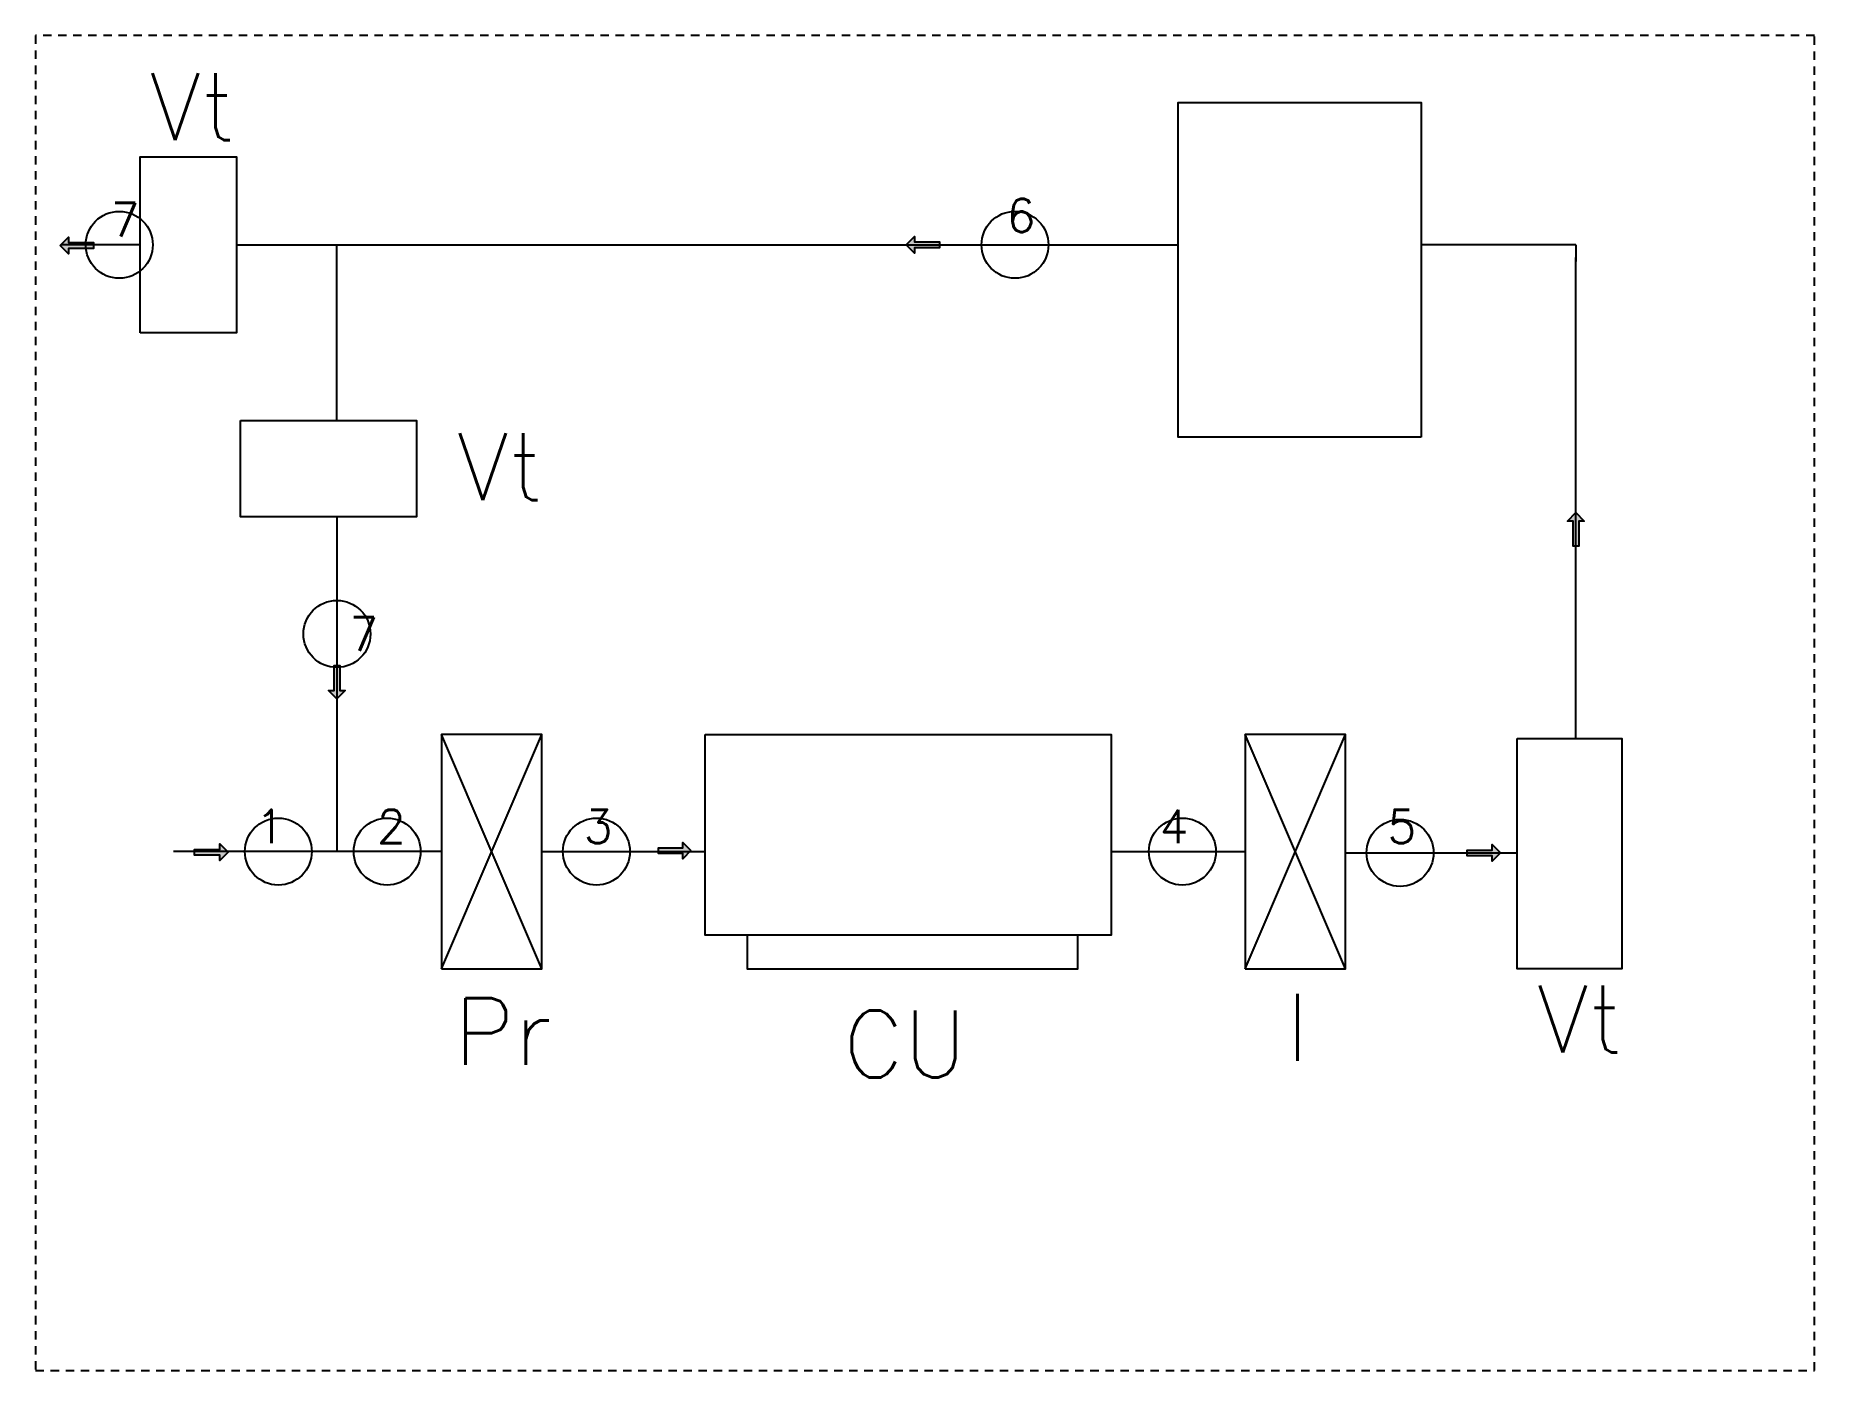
# Model space of a CAD drawing. Header units: inches. Extents: x 0 to 26.6, y 0 to 19.9.
import ezdxf

# ---------------------------------------------------------------- set-up
doc = ezdxf.new("R2010")
doc.units = ezdxf.units.IN
doc.header["$MEASUREMENT"] = 0
doc.header["$PDMODE"] = 33
doc.header["$PDSIZE"] = -4
doc.linetypes.add('HIDDEN2', pattern=[0.1875, 0.125, -0.0625])
doc.layers.add('Annotation', color=7, linetype='Continuous', true_color=0x000000)
doc.layers.add('Equipment', color=250, linetype='Continuous')
doc.layers.add('no plot', color=41, linetype='HIDDEN2', plot=False)
doc.styles.get("Standard").update_dxf_attribs({"font": 'romans.shx', "height": 0.1})

# ---------------------------------------------------------------- blocks, each defined once
blk = doc.blocks.new('*U2')
for p, q in [((0, 0), (1.5, 3.5)), ((1.5, 0), (0, 3.5))]:
    blk.add_line(p, q)
blk.add_lwpolyline([(0, 0), (1.5, 0), (1.5, 3.5), (0, 3.5)], close=True)
blk = doc.blocks.new('*U9')
h = blk.add_hatch(color=0)
h.set_gradient(color1=(0, 0, 255), rotation=180, tint=1)
h.paths.add_polyline_path([(0, 0), (-0.25, -0.25), (-0.25, -0.085), (-1, -0.085), (-1, 0.085), (-0.25, 0.085), (-0.25, 0.25)])
at = {"color": 0, "linetype": 'Continuous'}
blk.add_lwpolyline([(0, 0), (-0.25, -0.25), (-0.25, -0.085), (-1, -0.085), (-1, 0.085), (-0.25, 0.085), (-0.25, 0.25)], close=True, dxfattribs=at)

msp = doc.modelspace()

# ---------------------------------------------------------------- hatches: boundary and pattern name
at = {"layer": 'Annotation'}
h = msp.add_hatch(color=256, dxfattribs=at)
h.dxf.hatch_style = 1
h.paths.add_polyline_path([(21.875, 7.73), (21.75, 7.855), (21.75, 7.773), (21.375, 7.773), (21.375, 7.73)])

# ---------------------------------------------------------------- linework, layer by layer
for p, q in [((1.562, 16.812), (0.375, 16.812)), ((3, 16.812), (17.062, 16.812)), ((4.5, 14.188), (4.5, 16.812)), ((23, 16.812), (20.688, 16.812)), ((23, 16.812), (23, 16.562)), ((23, 9.438), (23, 16.625)), ((4.5, 12.75), (4.5, 7.75)), ((6.062, 7.75), (2.062, 7.75)), ((7.562, 7.75), (10, 7.75)), ((16.062, 7.75), (18.062, 7.75)), ((19.562, 7.73), (22.125, 7.73))]:
    msp.add_line(p, q)
for points in [[(20.688, 13.938), (17.062, 13.938), (17.062, 18.938), (20.688, 18.938)], [(1.562, 15.5), (1.562, 18.125), (3, 18.125), (3, 15.5)], [(3.062, 14.188), (5.688, 14.188), (5.688, 12.75), (3.062, 12.75)], [(10, 9.5), (16.062, 9.5), (16.062, 6.5), (10, 6.5)], [(22.125, 9.438), (23.688, 9.438), (23.688, 6), (22.125, 6)]]:
    msp.add_lwpolyline(points, close=True)
msp.add_lwpolyline([(10.625, 6.5), (10.625, 6), (15.562, 6), (15.562, 6.5)])
msp.add_point((3.625, 7.75))
for p in [(1.25, 16.812), (14.625, 16.812), (4.5, 11), (5.25, 7.75), (5.25, 7.75), (8.375, 7.75), (17.125, 7.75), (20.375, 7.73)]:
    msp.add_point(p, dxfattribs=at)
at = {"layer": 'no plot'}
msp.add_lwpolyline([(0, 0), (26.562, 0), (26.562, 19.938), (0, 19.938)], close=True, dxfattribs=at)

# ---------------------------------------------------------------- block references
at = {"color": 18, "xscale": 0.5, "yscale": 0.5, "zscale": 0.5}
for p, rotation in [((13, 16.812), 180), ((23, 12.812), 90)]:
    msp.add_blockref('*U9', p, dxfattribs=dict(at, rotation=rotation))
for p in [(6.062, 6), (18.062, 6)]:
    msp.add_blockref('*U2', p)
at = {"color": 18}
for p, xscale, yscale, zscale in [((2.875, 7.74), 0.5, 0.5, 0.5), ((9.787, 7.764), 0.483735319881248, 0.483735319881248, 0.483735319881248), ((21.875, 7.73), 0.5, 0.5, 0.5)]:
    msp.add_blockref('*U9', p, dxfattribs=dict(at, xscale=xscale, yscale=yscale, zscale=zscale))
at = {"layer": 'Annotation', "xscale": 0.5, "yscale": 0.5, "zscale": 0.5, "rotation": 270.0000000000008}
msp.add_blockref('*U9', (4.5, 10.031), dxfattribs=at)
at = {"layer": 'Equipment', "color": 18, "xscale": 0.5, "yscale": 0.5, "zscale": 0.5, "rotation": 180}
msp.add_blockref('*U9', (0.365, 16.802), dxfattribs=at)

# ---------------------------------------------------------------- texts
at = {"layer": 'Annotation', "attachment_point": 1}
for s, width, insert, char_height in [('\\pxqc;Vt', 1.6875, (1.5, 19.375), 1), ('7', 0.625, (1.125, 17.438), 0.5), ('6', 1.4375, (14.5, 17.5), 0.5), ('\\pxqc;Vt', 2.125, (5.875, 14), 1), ('7', 0.6875, (4.688, 11.25), 0.5), ('\\pxqc;1', 0.75, (3.125, 8.375), 0.5), ('\\pxqc;2', 0.875, (4.875, 8.375), 0.5), ('3', 1, (8.188, 8.375), 0.5), ('\\pxqc;4', 1.375, (16.312, 8.375), 0.5), ('5', 0.75, (20.188, 8.375), 0.5), ('\\pxqc;I', 1.8125, (17.938, 5.625), 1), ('\\pxqc;Vt', 2, (22.062, 5.75), 1), ('Pr', 2.125, (6.25, 5.562), 1), ('CU', 4.0625, (12.062, 5.375), 1)]:
    msp.add_mtext_dynamic_manual_height_columns(s, width=width, gutter_width=0.5, heights=[0], dxfattribs=dict(at, insert=insert, char_height=char_height))

doc.saveas('drawing.dxf')
